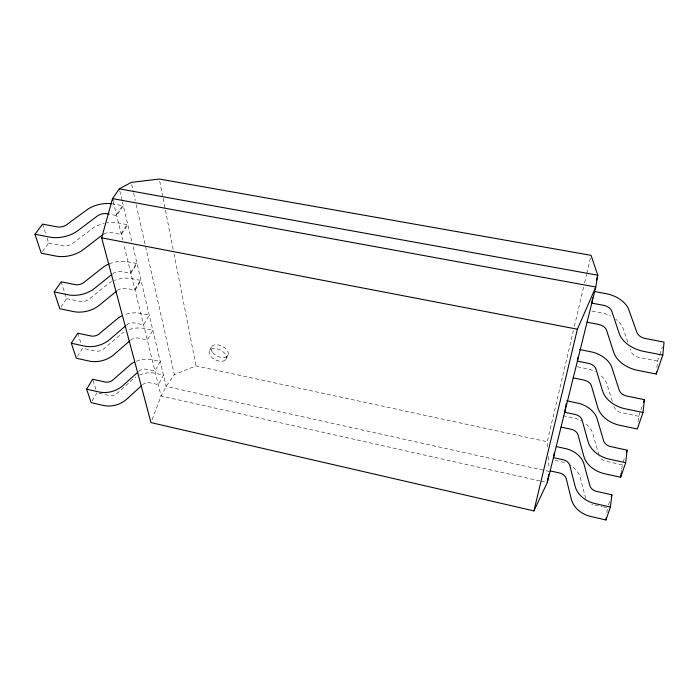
<?xml version="1.0" encoding="UTF-8"?>
<svg xmlns="http://www.w3.org/2000/svg" width="699" height="699" viewBox="0 0 699 699"><rect width="100%" height="100%" fill="white"/><g stroke="black" fill="none" stroke-linecap="round" stroke-linejoin="round"><path stroke-width="0.52" stroke-dasharray="3.5 2.62" d="M656.92 367.569L657.567 361.103L659.489 355.468M638.143 421.584L638.729 416.298L642.171 406.215M621.166 473.109L621.542 470.008M621.664 468.968L622.783 463.018M606.837 512.891L607.483 507.841L603.307 506.889M547.614 447.045L547.256 441.742L573.398 330.531M574.395 326.293L583.604 287.114M584.6 282.877L586.592 274.401M586.837 273.344L590.576 257.45M608.427 505.071L609.685 501.393M623.089 462.109L624.635 457.574M659.812 354.533L662.416 346.914M152.12 419.645L161.093 396.001L166.179 386.46L174.339 374.629L196.043 365.892L547.256 441.742M225.751 359.583A9.305 5.496 26 0 0 216.795 348.766A9.305 5.496 26 0 0 210.766 356.324A9.305 5.496 26 0 0 225.751 359.583L228.241 354.533M209.744 350.26L211.657 346.521M92.198 400.859L96.969 392.786M134.846 289.369L140.831 279.617M77.458 356.42L82.604 348.242L96.078 351.125A7.471 5.208 -14.9 0 0 103.207 349.317L122.115 333.266A21.555 15.229 -13.2 0 1 123.845 332.13M130.696 272.488L136.829 262.719M121.11 233.571L127.594 223.802M60.927 307.036L66.597 298.63L61.171 281.819M116.445 214.584L123.094 204.824M42.499 251.483L48.668 243.042L46.248 235.546M111.517 203.689L123.321 205.786L116.681 215.554L110.267 214.357M592.009 311.038L603.15 313.213A27.034 18.716 12.5 0 1 610.716 316.079M657.567 361.103L638.353 357.294A9.576 6.614 15 0 1 631.284 352.069L630.192 349.089M48.668 243.042L63.661 245.926A8.379 5.251 -12.8 0 0 71.7 244.091L93.369 227.839A24.168 15.352 -11.3 0 1 104.3 223.365M577.269 366.73L588.444 369.037A25.339 18.462 14 0 1 595.504 371.877M638.729 416.298L620.808 412.532A8.965 6.509 16.6 0 1 614.272 407.386L613.897 406.407M66.597 298.63L80.796 301.522A7.899 5.242 -13.8 0 0 88.354 299.696L108.546 283.506A22.787 15.334 -12.2 0 1 111.683 281.653M563.044 415.713L575.443 418.395A23.845 18.13 15.6 0 1 579.952 420.099M622.162 464.826L605.378 461.13A8.423 6.378 18.4 0 1 599.611 456.744M555.128 460.344L563.866 462.345A22.525 17.755 17.3 0 1 566.024 463.096M549.265 471.467L166.179 386.46L132.836 245.891M539.811 480.921L161.093 396.001L123.706 244.091M540.877 481.157L546.199 482.354M594.945 505.001L602.258 506.653M98.943 393.231L109.795 395.643A7.095 5.146 -16.1 0 0 116.541 393.869L134.313 378.01A20.454 15.063 -14.3 0 1 135.947 376.883M591.695 504.206L592.857 504.521M627.833 342.117L622.792 327.543A27.034 18.716 12.5 0 0 615.819 319.294M42.56 224.126L45.645 233.676M77.746 333.205L81.101 343.576M92.923 380.221L96.043 389.902M612.324 401.27L606.671 383.209A25.339 18.462 14 0 0 599.628 374.559M598.956 455.119L592.446 432.34A23.845 18.13 15.6 0 0 584.696 422.895M585.701 498.335L579.786 476.036A22.525 17.755 17.3 0 0 570.096 465.097M113.247 201.609L122.666 239.879M119.782 190.862L122.15 200.831M122.386 201.828L131.84 241.679M131.709 184.527L133.369 191.963M133.614 193.029L135.274 200.464M136.226 204.711L174.339 374.629M159.739 181.172L162.884 197.188M163.094 198.254L165.191 208.931M165.401 209.997L173.169 249.508M174.007 253.781L196.043 365.892M548.261 456.604L549.047 468.278M580.668 420.449A23.845 18.13 15.6 0 1 582.066 421.191M103.81 234.016A8.379 5.321 -11.3 0 1 111.892 232.697L121.346 234.497L127.812 224.728L116.217 222.623A24.168 15.352 -11.3 0 0 106.702 222.894M117.266 290.531A7.899 5.312 -12.2 0 1 126.108 288.39L135.056 290.199L141.032 280.448L130.049 278.324A22.787 15.334 -12.2 0 0 114.426 280.43M112.801 273.693A8.038 5.321 -11.9 0 1 121.809 271.535L130.905 273.344L137.03 263.584L125.864 261.461A23.198 15.352 -11.9 0 0 109.953 263.575M130.46 340.256A7.471 5.277 -13.2 0 1 138.804 338.133L147.297 339.932L152.845 330.26L142.421 328.137A21.555 15.229 -13.2 0 0 127.646 330.208M126.458 325.175A7.602 5.295 -12.9 0 1 134.951 323.043L143.583 324.852L149.263 315.144L138.673 313.03A21.931 15.264 -12.9 0 0 124.317 314.838M142.316 384.931A7.086 5.216 -14.3 0 1 150.215 382.834L158.297 384.625L163.479 375.057L153.553 372.951A20.454 15.063 -14.3 0 0 139.538 374.987M138.717 371.352A7.208 5.242 -13.9 0 1 146.746 369.255L154.951 371.047L160.246 361.444L150.171 359.33A20.787 15.116 -13.9 0 0 135.921 361.383M212.671 352.584A9.279 5.505 26 0 0 227.603 355.817A9.279 5.505 26 0 0 218.7 345.009A9.279 5.505 26 0 0 212.671 352.584"/><path stroke-width="1.05" d="M587.046 322.23L598.606 324.432A9.367 6.483 12.5 0 1 606.61 330.347L613.687 352.322A27.785 19.188 15 0 0 637.811 370.383L656.282 374.035L662.809 355.109L664.05 342.117L644.382 338.299A9.786 6.641 14.5 0 1 637.13 333.056L628.322 308.442A27.619 18.777 12.1 0 0 608.182 294.087L594.779 291.535M656.282 374.035L656.492 371.877M573.232 377.923L584.041 380.107A8.781 6.396 14 0 1 591.468 385.962L597.794 407.622A26.003 18.882 16.6 0 0 620.109 425.385L637.313 428.994L643.019 412.471L644.399 399.688L626.086 395.914A9.148 6.544 16.1 0 1 619.393 390.741L611.529 366.442A25.846 18.558 13.5 0 0 592.874 352.209L579.401 349.491M561.026 427.124L571.179 429.282A8.266 6.282 15.6 0 1 578.099 435.031L583.814 456.29A24.448 18.506 18.4 0 0 604.556 473.704L620.668 477.251L625.684 462.694L627.16 450.182L610.035 446.469A8.589 6.422 17.8 0 1 603.814 441.384L596.736 417.504A24.299 18.244 15.1 0 0 579.375 403.48L566.732 400.78M620.668 477.251L621.166 473.109M550.165 470.89L559.733 473.013A7.811 6.151 17.3 0 1 566.225 478.658L571.406 499.47A23.076 18.078 20.4 0 0 590.786 516.491L605.928 519.969L610.384 507.055L611.922 494.831L595.828 491.179A8.1 6.282 19.7 0 1 590.026 486.207L583.621 462.808A22.927 17.877 16.7 0 0 567.378 449.029L556.465 446.591M605.928 519.969L606.19 517.942M592.691 297.774L591.791 303.13L603.604 305.332A9.576 6.509 12.1 0 1 611.808 311.265L619.148 333.318A28.406 19.266 14.5 0 0 643.901 351.44L662.809 355.109M578.125 356.909L577.391 361.147L588.427 363.331A8.956 6.431 13.5 0 1 596.029 369.212L602.582 390.977A26.545 18.987 16.1 0 0 625.43 408.845L643.019 412.471M566.181 403.908L564.713 412.261L575.067 414.428A8.423 6.326 15.1 0 1 582.136 420.213L588.034 441.602A24.919 18.628 17.8 0 0 609.248 459.129L625.684 462.694M554.368 452.515L553.451 457.635L563.202 459.767A7.951 6.195 16.7 0 1 569.816 465.447L575.155 486.408A23.495 18.218 19.7 0 0 594.945 503.56L610.384 507.055M547.265 482.59L595.784 287.001L597.759 275.205L591.074 255.336L159.311 179.031L131.229 182.404L119.311 188.861L112.513 198.612L101.67 237.835L151.001 422.607L533.922 510.899L547.265 482.59L548.715 474.499M533.922 510.899L577.391 329.194L595.784 287.001L112.513 198.612L113.002 200.613M596.509 280.255L597.759 275.205L119.311 188.861M611.284 496.701L611.922 494.831M626.531 452.035L627.16 450.182M643.447 402.484L644.399 399.688M141.53 385.647L126.563 399.312A20.577 14.941 -16.1 0 1 103.382 405.455L91.132 402.65L86.632 389.16L92.609 379.251L105.628 382.126A7.208 5.173 -15.7 0 0 112.495 380.335L130.608 364.415A20.787 15.116 -13.9 0 1 134.042 362.265M129.665 340.946L113.692 354.821A21.686 15.107 -14.9 0 1 89.192 361.068L76.313 358.238L71.307 343.226L77.746 333.205L91.447 336.088A7.602 5.225 -14.6 0 0 98.708 334.279L118 318.176A21.931 15.264 -12.9 0 1 121.652 316M116.453 291.203L99.354 305.236A22.927 15.221 -13.8 0 1 73.36 311.562L59.799 308.722L54.19 291.929L61.171 281.819L75.614 284.711A8.047 5.251 -13.5 0 0 83.321 282.877L103.95 266.66A23.198 15.352 -11.9 0 1 109.236 263.855M103.129 234.418A8.379 5.321 -11.3 0 0 102.5 234.864L83.277 249.63A24.325 15.238 -12.8 0 1 55.597 256.017L41.267 253.178L34.95 234.252L42.56 224.126L57.825 227A8.545 5.242 -12.5 0 0 66.038 225.157L88.205 208.914A24.64 15.334 -11 0 1 111.517 203.689M137.913 372.078L122.648 385.796A20.909 15.002 -15.7 0 1 99.075 391.982L86.632 389.16M125.645 325.874L109.35 339.793A22.062 15.151 -14.6 0 1 84.396 346.066L71.307 343.226M111.962 274.358L94.496 288.425A23.347 15.229 -13.5 0 1 67.986 294.768L54.19 291.929M109.201 214.156L107.061 213.754A8.537 5.312 -11 0 0 97.467 215.921L77.799 230.687A24.806 15.221 -12.5 0 1 49.542 237.083L34.95 234.252M101.67 237.835L577.391 329.194"/></g></svg>
